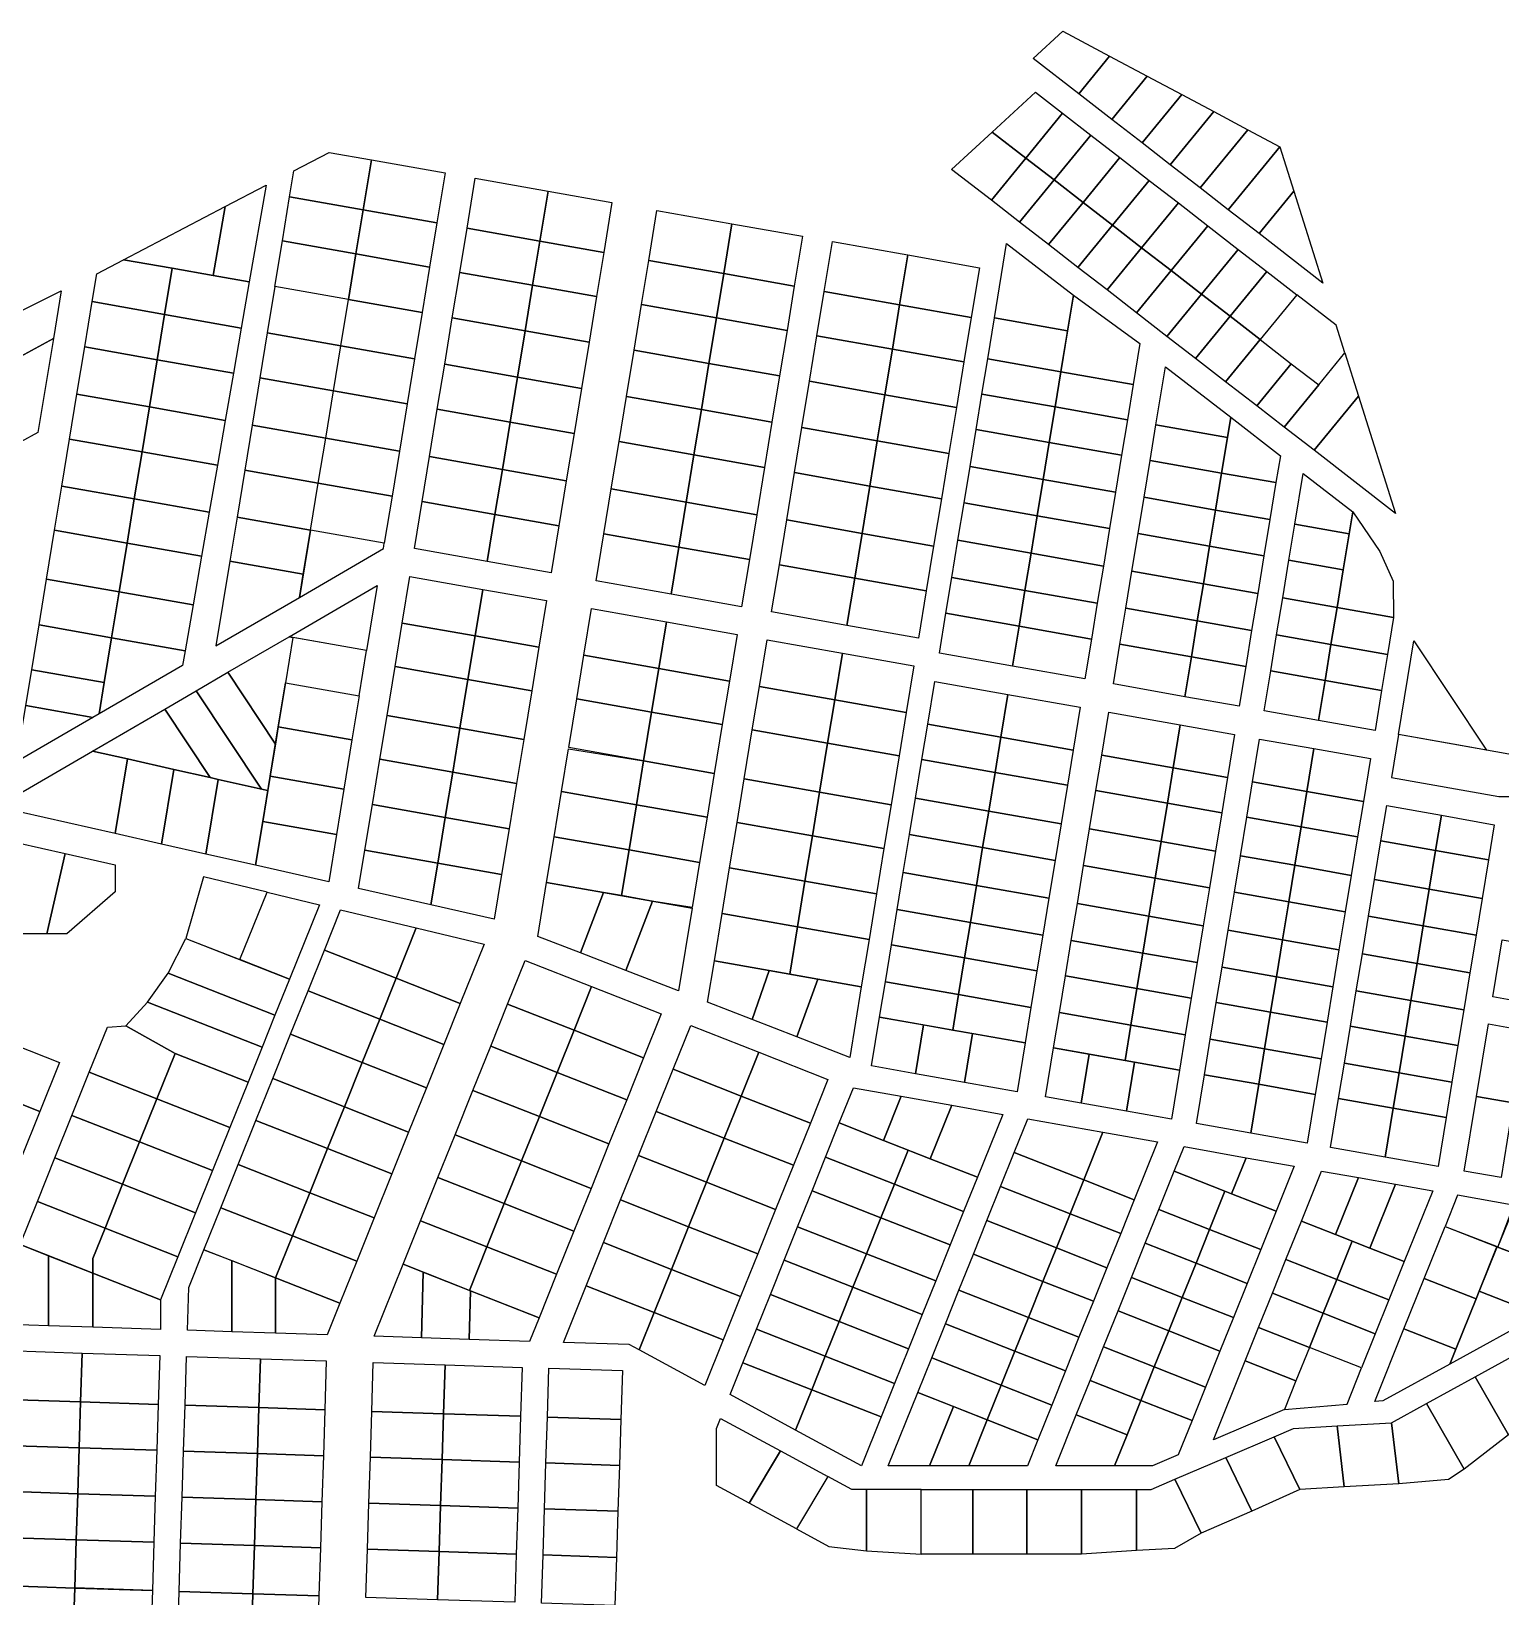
# Model space of a CAD drawing. Header units: millimetres. Extents: x 2242557 to 2246756, y 376935 to 382613.
# Drawn here: x 2245253 to 2246045, y 377776 to 378619 of the extents above; entities that cross this region are included whole.
import ezdxf

# ---------------------------------------------------------------- set-up
doc = ezdxf.new("R2010")
doc.units = ezdxf.units.MM
doc.layers.add('СНТ Красная поляна', color=6, linetype='Continuous')

msp = doc.modelspace()

# ---------------------------------------------------------------- linework, layer by layer
at = {"layer": 'СНТ Красная поляна'}
for points in [[(2245792.65, 378604.85), (2245808.56, 378619.5), (2245833.74, 378606.12), (2245817.15, 378585.86)], [(2245817.15, 378585.86), (2245833.74, 378606.12), (2245854.05, 378595.33), (2245834.98, 378572.05)], [(2245854.05, 378595.33), (2245872.75, 378585.39), (2245851.39, 378559.33), (2245834.98, 378572.05)], [(2245770.6, 378565.23), (2245793.9, 378586.67), (2245808.52, 378575.34), (2245788.73, 378551.19)], [(2245872.75, 378585.39), (2245889.99, 378576.23), (2245866.53, 378547.59), (2245851.39, 378559.33)], [(2245788.73, 378551.19), (2245808.52, 378575.34), (2245823.7, 378563.58), (2245803.91, 378539.42)], [(2245889.99, 378576.23), (2245908.37, 378566.46), (2245882.67, 378535.09), (2245866.53, 378547.59)], [(2245748.69, 378545.07), (2245770.6, 378565.23), (2245788.73, 378551.19), (2245770.12, 378528.47)], [(2245803.91, 378539.42), (2245823.7, 378563.58), (2245839.28, 378551.5), (2245819.5, 378527.35)], [(2245908.37, 378566.46), (2245925.58, 378557.32), (2245897.77, 378523.38), (2245882.67, 378535.09)], [(2245413.2, 378554.26), (2245436.02, 378550.21), (2245431.61, 378523.36), (2245391.98, 378530.38), (2245394.28, 378544.38)], [(2245819.5, 378527.35), (2245839.28, 378551.5), (2245855.18, 378539.18), (2245835.39, 378515.03)], [(2245925.58, 378557.32), (2245933.12, 378533.41), (2245914.37, 378510.52), (2245897.77, 378523.38)], [(2245436.02, 378550.21), (2245475.74, 378543.17), (2245471.32, 378516.32), (2245431.61, 378523.36)], [(2245770.12, 378528.47), (2245788.73, 378551.19), (2245803.91, 378539.42), (2245785.3, 378516.7)], [(2245357.21, 378525.02), (2245379.3, 378536.56), (2245370.22, 378484.44), (2245350.74, 378487.9)], [(2245491.99, 378540.29), (2245531.24, 378533.34), (2245526.83, 378506.48), (2245487.58, 378513.44)], [(2245803.91, 378539.42), (2245819.5, 378527.35), (2245800.88, 378504.63), (2245785.3, 378516.7)], [(2245835.39, 378515.03), (2245855.18, 378539.18), (2245870.86, 378527.03), (2245851.07, 378502.88)], [(2245391.98, 378530.38), (2245431.61, 378523.36), (2245427.7, 378499.54), (2245388.07, 378506.56)], [(2245531.24, 378533.34), (2245565.65, 378527.23), (2245561.24, 378500.38), (2245526.83, 378506.48)], [(2245819.5, 378527.35), (2245835.39, 378515.03), (2245816.78, 378492.31), (2245800.88, 378504.63)], [(2245851.07, 378502.88), (2245870.86, 378527.03), (2245886.75, 378514.71), (2245866.97, 378490.56)], [(2245933.12, 378533.41), (2245948.74, 378483.89), (2245914.37, 378510.52)], [(2245302.5, 378496.45), (2245357.21, 378525.02), (2245350.74, 378487.9), (2245328.7, 378491.81)], [(2245431.61, 378523.36), (2245471.32, 378516.32), (2245467.41, 378492.5), (2245427.7, 378499.54)], [(2245589.9, 378522.94), (2245630.26, 378515.78), (2245625.85, 378488.93), (2245585.49, 378496.08)], [(2245487.58, 378513.44), (2245526.83, 378506.48), (2245522.91, 378482.66), (2245483.67, 378489.62)], [(2245630.26, 378515.78), (2245668.31, 378509.04), (2245663.9, 378482.18), (2245625.85, 378488.93)], [(2245835.39, 378515.03), (2245851.07, 378502.88), (2245832.45, 378480.16), (2245816.78, 378492.31)], [(2245866.97, 378490.56), (2245886.75, 378514.71), (2245903.13, 378502.02), (2245883.34, 378477.87)], [(2245388.07, 378506.56), (2245427.7, 378499.54), (2245423.66, 378474.97), (2245384.03, 378482)], [(2245526.83, 378506.48), (2245561.24, 378500.38), (2245557.33, 378476.56), (2245522.91, 378482.66)], [(2245684.47, 378506.17), (2245725.07, 378498.98), (2245720.66, 378472.12), (2245680.05, 378479.32)], [(2245778.33, 378505.17), (2245814.3, 378477.3), (2245811.15, 378458.16), (2245771.75, 378465.14)], [(2245851.07, 378502.88), (2245866.97, 378490.56), (2245848.35, 378467.84), (2245832.45, 378480.16)], [(2245883.34, 378477.87), (2245903.13, 378502.02), (2245918.49, 378490.12), (2245898.7, 378465.97)], [(2245285.54, 378473.87), (2245288.01, 378488.88), (2245302.5, 378496.45), (2245328.7, 378491.81), (2245324.61, 378466.94)], [(2245427.7, 378499.54), (2245467.41, 378492.5), (2245463.38, 378467.93), (2245423.66, 378474.97)], [(2245585.49, 378496.08), (2245625.85, 378488.93), (2245621.94, 378465.1), (2245581.57, 378472.26)], [(2245725.07, 378498.98), (2245763.63, 378492.14), (2245759.22, 378465.28), (2245720.66, 378472.12)], [(2245324.61, 378466.94), (2245328.7, 378491.81), (2245350.74, 378487.9), (2245370.22, 378484.44), (2245365.9, 378459.62)], [(2245483.67, 378489.62), (2245522.91, 378482.66), (2245518.88, 378458.09), (2245479.63, 378465.05)], [(2245625.85, 378488.93), (2245663.9, 378482.18), (2245659.98, 378458.36), (2245621.94, 378465.1)], [(2245866.97, 378490.56), (2245883.34, 378477.87), (2245864.73, 378455.15), (2245848.35, 378467.84)], [(2245898.7, 378465.97), (2245918.49, 378490.12), (2245934.69, 378477.57), (2245914.9, 378453.42)], [(2245226.08, 378458.55), (2245268.89, 378479.65), (2245264.68, 378454.04), (2245237.08, 378438.95)], [(2245384.03, 378482), (2245379.95, 378457.13), (2245419.58, 378450.11), (2245423.66, 378474.97)], [(2245522.91, 378482.66), (2245557.33, 378476.56), (2245553.29, 378451.99), (2245518.88, 378458.09)], [(2245680.05, 378479.32), (2245720.66, 378472.12), (2245716.75, 378448.3), (2245676.14, 378455.5)], [(2245807.52, 378436.05), (2245814.3, 378477.3), (2245850.16, 378451.24), (2245846.53, 378429.13)], [(2245883.34, 378477.87), (2245898.7, 378465.97), (2245880.09, 378443.25), (2245864.73, 378455.15)], [(2245914.9, 378453.42), (2245931.72, 378440.39), (2245946.47, 378428.95), (2245960.62, 378446.22), (2245955.92, 378461.11), (2245934.69, 378477.57)], [(2245285.54, 378473.87), (2245324.61, 378466.94), (2245320.61, 378442.58), (2245281.54, 378449.51)], [(2245423.66, 378474.97), (2245463.38, 378467.93), (2245459.29, 378443.07), (2245419.58, 378450.11)], [(2245581.57, 378472.26), (2245621.94, 378465.1), (2245617.9, 378440.54), (2245577.54, 378447.7)], [(2245720.66, 378472.12), (2245759.22, 378465.28), (2245755.31, 378441.46), (2245716.75, 378448.3)], [(2245324.61, 378466.94), (2245365.9, 378459.62), (2245361.66, 378435.3), (2245320.61, 378442.58)], [(2245479.63, 378465.05), (2245518.88, 378458.09), (2245514.79, 378433.23), (2245475.55, 378440.18)], [(2245621.94, 378465.1), (2245659.98, 378458.36), (2245655.95, 378433.8), (2245617.9, 378440.54)], [(2245771.75, 378465.14), (2245811.15, 378458.16), (2245807.52, 378436.05), (2245768.12, 378443.03)], [(2245898.7, 378465.97), (2245914.9, 378453.42), (2245896.28, 378430.7), (2245880.09, 378443.25)], [(2245227.35, 378433.63), (2245237.08, 378438.95), (2245264.68, 378454.04), (2245256.36, 378403.37), (2245247.14, 378398.33)], [(2245379.95, 378457.13), (2245375.95, 378432.77), (2245415.58, 378425.75), (2245419.58, 378450.11)], [(2245419.58, 378450.11), (2245459.29, 378443.07), (2245455.29, 378418.71), (2245415.58, 378425.75)], [(2245518.88, 378458.09), (2245553.29, 378451.99), (2245549.21, 378427.13), (2245514.79, 378433.23)], [(2245676.14, 378455.5), (2245716.75, 378448.3), (2245712.71, 378423.73), (2245672.11, 378430.93)], [(2245914.9, 378453.42), (2245931.72, 378440.39), (2245913.1, 378417.67), (2245896.28, 378430.7)], [(2245277.35, 378424.01), (2245281.54, 378449.51), (2245320.61, 378442.58), (2245316.43, 378417.09)], [(2245320.61, 378442.58), (2245361.66, 378435.3), (2245357.23, 378409.85), (2245316.43, 378417.09)], [(2245577.54, 378447.7), (2245617.9, 378440.54), (2245613.82, 378415.67), (2245573.45, 378422.83)], [(2245716.75, 378448.3), (2245755.31, 378441.46), (2245751.27, 378416.9), (2245712.71, 378423.73)], [(2245768.12, 378443.03), (2245807.52, 378436.05), (2245804.41, 378417.09), (2245765.01, 378424.08)], [(2245946.47, 378428.95), (2245960.62, 378446.22), (2245967.95, 378422.99), (2245943.98, 378393.74), (2245927.86, 378406.23)], [(2245475.55, 378440.18), (2245514.79, 378433.23), (2245510.79, 378408.87), (2245471.54, 378415.83)], [(2245514.79, 378433.23), (2245549.21, 378427.13), (2245545.21, 378402.77), (2245510.79, 378408.87)], [(2245617.9, 378440.54), (2245655.95, 378433.8), (2245651.86, 378408.93), (2245613.82, 378415.67)], [(2245804.41, 378417.09), (2245807.52, 378436.05), (2245846.53, 378429.13), (2245843.42, 378410.18)], [(2245858.81, 378407.45), (2245863.96, 378438.81), (2245899.08, 378411.59), (2245897.28, 378400.63)], [(2245931.72, 378440.39), (2245946.47, 378428.95), (2245927.86, 378406.23), (2245913.1, 378417.67)], [(2245375.95, 378432.77), (2245371.76, 378407.28), (2245411.39, 378400.25), (2245415.58, 378425.75)], [(2245415.58, 378425.75), (2245455.29, 378418.71), (2245451.1, 378393.21), (2245411.39, 378400.25)], [(2245672.11, 378430.93), (2245712.71, 378423.73), (2245708.63, 378398.87), (2245668.02, 378406.06)], [(2245273.38, 378399.81), (2245277.35, 378424.01), (2245316.43, 378417.09), (2245312.45, 378392.89)], [(2245316.43, 378417.09), (2245357.23, 378409.85), (2245353.02, 378385.69), (2245312.45, 378392.89)], [(2245573.45, 378422.83), (2245613.82, 378415.67), (2245609.82, 378391.32), (2245569.45, 378398.47)], [(2245712.71, 378423.73), (2245751.27, 378416.9), (2245747.19, 378392.03), (2245708.63, 378398.87)], [(2245765.01, 378424.08), (2245804.41, 378417.09), (2245801.27, 378397.99), (2245761.87, 378404.97)], [(2245801.27, 378397.99), (2245804.41, 378417.09), (2245843.42, 378410.18), (2245840.28, 378391.07)], [(2245967.95, 378422.99), (2245987.91, 378359.69), (2245943.98, 378393.74)], [(2245471.54, 378415.83), (2245510.79, 378408.87), (2245506.61, 378383.37), (2245467.36, 378390.33)], [(2245510.79, 378408.87), (2245545.21, 378402.77), (2245541.02, 378377.27), (2245506.61, 378383.37)], [(2245613.82, 378415.67), (2245651.86, 378408.93), (2245647.86, 378384.57), (2245609.82, 378391.32)], [(2245894.14, 378381.52), (2245897.28, 378400.63), (2245899.08, 378411.59), (2245925.84, 378390.86), (2245923.45, 378376.33)], [(2245269.21, 378374.45), (2245273.38, 378399.81), (2245312.45, 378392.89), (2245308.28, 378367.52)], [(2245371.76, 378407.28), (2245367.78, 378383.08), (2245407.41, 378376.05), (2245411.39, 378400.25)], [(2245411.39, 378400.25), (2245451.1, 378393.21), (2245447.13, 378369.01), (2245407.41, 378376.05)], [(2245668.02, 378406.06), (2245708.63, 378398.87), (2245704.62, 378374.51), (2245664.02, 378381.71)], [(2245761.87, 378404.97), (2245801.27, 378397.99), (2245798, 378378.06), (2245758.59, 378385.04)], [(2245858.81, 378407.45), (2245897.28, 378400.63), (2245894.14, 378381.52), (2245855.67, 378388.34)], [(2245312.45, 378392.89), (2245353.02, 378385.69), (2245348.61, 378360.38), (2245308.28, 378367.52)], [(2245569.45, 378398.47), (2245609.82, 378391.32), (2245605.63, 378365.82), (2245565.26, 378372.97)], [(2245609.82, 378391.32), (2245647.86, 378384.57), (2245643.67, 378359.07), (2245605.63, 378365.82)], [(2245708.63, 378398.87), (2245747.19, 378392.03), (2245743.19, 378367.67), (2245704.62, 378374.51)], [(2245798, 378378.06), (2245801.27, 378397.99), (2245840.28, 378391.07), (2245837.01, 378371.14)], [(2245367.78, 378383.08), (2245363.62, 378357.72), (2245403.25, 378350.69), (2245407.41, 378376.05)], [(2245467.36, 378390.33), (2245506.61, 378383.37), (2245502.63, 378359.17), (2245463.38, 378366.13)], [(2245506.61, 378383.37), (2245541.02, 378377.27), (2245537.05, 378353.07), (2245502.63, 378359.17)], [(2245758.59, 378385.04), (2245798, 378378.06), (2245794.79, 378358.53), (2245755.38, 378365.51)], [(2245852.39, 378368.42), (2245855.67, 378388.34), (2245894.14, 378381.52), (2245890.87, 378361.59)], [(2245265.31, 378350.72), (2245269.21, 378374.45), (2245308.28, 378367.52), (2245304.39, 378343.79)], [(2245403.25, 378350.69), (2245407.41, 378376.05), (2245447.13, 378369.01), (2245442.96, 378343.65)], [(2245664.02, 378381.71), (2245704.62, 378374.51), (2245700.44, 378349.01), (2245659.83, 378356.21)], [(2245704.62, 378374.51), (2245743.19, 378367.67), (2245739, 378342.18), (2245700.44, 378349.01)], [(2245794.79, 378358.53), (2245798, 378378.06), (2245837.01, 378371.14), (2245833.8, 378351.61)], [(2245890.87, 378361.59), (2245894.14, 378381.52), (2245923.45, 378376.33), (2245920.18, 378356.4)], [(2245933.64, 378354.01), (2245938.13, 378381.34), (2245964.83, 378360.64), (2245962.89, 378348.83)], [(2245308.28, 378367.52), (2245348.61, 378360.38), (2245344.48, 378336.68), (2245304.39, 378343.79)], [(2245463.38, 378366.13), (2245502.63, 378359.17), (2245498.46, 378333.81), (2245459.22, 378340.77)], [(2245565.26, 378372.97), (2245605.63, 378365.82), (2245601.65, 378341.62), (2245561.29, 378348.78)], [(2245605.63, 378365.82), (2245643.67, 378359.07), (2245639.7, 378334.88), (2245601.65, 378341.62)], [(2245849.19, 378348.88), (2245852.39, 378368.42), (2245890.87, 378361.59), (2245887.66, 378342.06)], [(2245363.62, 378357.72), (2245359.72, 378333.98), (2245399.35, 378326.96), (2245403.25, 378350.69)], [(2245502.63, 378359.17), (2245537.05, 378353.07), (2245532.88, 378327.71), (2245498.46, 378333.81)], [(2245755.38, 378365.51), (2245794.79, 378358.53), (2245791.47, 378338.31), (2245752.06, 378345.29)], [(2245791.47, 378338.31), (2245794.79, 378358.53), (2245833.8, 378351.61), (2245830.48, 378331.39)], [(2245887.66, 378342.06), (2245890.87, 378361.59), (2245920.18, 378356.4), (2245916.97, 378336.87)], [(2245964.83, 378360.64), (2245979.4, 378339.28), (2245986.62, 378323.34), (2245986.83, 378303.68), (2245956.36, 378309.08), (2245959.68, 378329.3), (2245962.89, 378348.83)], [(2245260.99, 378324.41), (2245265.31, 378350.72), (2245304.39, 378343.79), (2245300.06, 378317.49)], [(2245397.31, 378314.54), (2245442.49, 378340.8), (2245442.96, 378343.65), (2245403.25, 378350.69)], [(2245659.83, 378356.21), (2245700.44, 378349.01), (2245696.46, 378324.81), (2245655.86, 378332.01)], [(2245700.44, 378349.01), (2245739, 378342.18), (2245735.02, 378317.98), (2245696.46, 378324.81)], [(2245845.86, 378328.67), (2245849.19, 378348.88), (2245887.66, 378342.06), (2245884.34, 378321.85)], [(2245930.43, 378334.48), (2245933.64, 378354.01), (2245962.89, 378348.83), (2245959.68, 378329.3)], [(2245304.39, 378343.79), (2245344.48, 378336.68), (2245339.91, 378310.42), (2245300.06, 378317.49)], [(2245561.29, 378348.78), (2245601.65, 378341.62), (2245597.49, 378316.26), (2245557.12, 378323.41)], [(2245601.65, 378341.62), (2245639.7, 378334.88), (2245635.53, 378309.51), (2245597.49, 378316.26)], [(2245752.06, 378345.29), (2245791.47, 378338.31), (2245788.18, 378318.3), (2245748.78, 378325.29)], [(2245884.34, 378321.85), (2245887.66, 378342.06), (2245916.97, 378336.87), (2245913.65, 378316.65)], [(2245359.72, 378333.98), (2245352.22, 378288.34), (2245397.31, 378314.54), (2245399.35, 378326.96)], [(2245788.18, 378318.3), (2245791.47, 378338.31), (2245830.48, 378331.39), (2245827.19, 378311.39)], [(2245927.11, 378314.26), (2245930.43, 378334.48), (2245959.68, 378329.3), (2245956.36, 378309.08)], [(2245256.94, 378299.74), (2245260.99, 378324.41), (2245300.06, 378317.49), (2245296.01, 378292.81)], [(2245452.63, 378300.69), (2245456.76, 378325.81), (2245496.01, 378318.85), (2245491.88, 378293.73)], [(2245655.86, 378332.01), (2245696.46, 378324.81), (2245692.29, 378299.45), (2245651.69, 378306.65)], [(2245696.46, 378324.81), (2245735.02, 378317.98), (2245730.86, 378292.62), (2245692.29, 378299.45)], [(2245748.78, 378325.29), (2245788.18, 378318.3), (2245785.01, 378299), (2245745.61, 378305.98)], [(2245842.58, 378308.66), (2245845.86, 378328.67), (2245884.34, 378321.85), (2245881.06, 378301.84)], [(2245300.06, 378317.49), (2245339.91, 378310.42), (2245335.62, 378285.79), (2245296.01, 378292.81)], [(2245391.69, 378293.28), (2245439.22, 378320.9), (2245433.47, 378285.87)], [(2245496.01, 378318.85), (2245530.42, 378312.75), (2245526.3, 378287.63), (2245491.88, 378293.73)], [(2245785.01, 378299), (2245788.18, 378318.3), (2245827.19, 378311.39), (2245824.02, 378292.08)], [(2245881.06, 378301.84), (2245884.34, 378321.85), (2245913.65, 378316.65), (2245910.36, 378296.65)], [(2245550.54, 378283.33), (2245554.66, 378308.45), (2245595.03, 378301.29), (2245590.9, 378276.18)], [(2245839.41, 378289.36), (2245842.58, 378308.66), (2245881.06, 378301.84), (2245877.88, 378282.54)], [(2245923.82, 378294.26), (2245927.11, 378314.26), (2245956.36, 378309.08), (2245953.07, 378289.07)], [(2245956.36, 378309.08), (2245986.83, 378303.68), (2245983.55, 378283.67), (2245953.07, 378289.07)], [(2245252.97, 378275.55), (2245256.94, 378299.74), (2245296.01, 378292.81), (2245292.04, 378268.63)], [(2245448.78, 378277.23), (2245452.63, 378300.69), (2245491.88, 378293.73), (2245488.03, 378270.27)], [(2245595.03, 378301.29), (2245633.08, 378294.55), (2245628.95, 378269.43), (2245590.9, 378276.18)], [(2245745.61, 378305.98), (2245785.01, 378299), (2245781.47, 378277.49), (2245742.07, 378284.47)], [(2245781.47, 378277.49), (2245785.01, 378299), (2245824.02, 378292.08), (2245820.49, 378270.57)], [(2245877.88, 378282.54), (2245881.06, 378301.84), (2245910.36, 378296.65), (2245907.19, 378277.34)], [(2245289.27, 378251.76), (2245292.04, 378268.63), (2245296.01, 378292.81), (2245335.62, 378285.79), (2245334.24, 378277.89)], [(2245358.75, 378274.14), (2245391.69, 378293.28), (2245393.76, 378292.91), (2245389.74, 378268.45), (2245385.86, 378244.83), (2245384.33, 378235.51)], [(2245393.76, 378292.91), (2245389.74, 378268.45), (2245429.45, 378261.41), (2245433.47, 378285.87)], [(2245488.03, 378270.27), (2245491.88, 378293.73), (2245526.3, 378287.63), (2245522.44, 378264.17)], [(2245649.23, 378291.69), (2245689.84, 378284.49), (2245685.71, 378259.37), (2245645.11, 378266.57)], [(2245920.65, 378274.95), (2245923.82, 378294.26), (2245953.07, 378289.07), (2245949.9, 378269.77)], [(2245989.45, 378240.62), (2245997.74, 378291.05), (2246036.83, 378232.22)], [(2245546.68, 378259.87), (2245550.54, 378283.33), (2245590.9, 378276.18), (2245587.05, 378252.71)], [(2245689.84, 378284.49), (2245728.4, 378277.65), (2245724.27, 378252.54), (2245685.71, 378259.37)], [(2245835.87, 378267.85), (2245839.41, 378289.36), (2245877.88, 378282.54), (2245874.35, 378261.02)], [(2245874.35, 378261.02), (2245877.88, 378282.54), (2245907.19, 378277.34), (2245903.65, 378255.83)], [(2245949.9, 378269.77), (2245953.07, 378289.07), (2245983.55, 378283.67), (2245980.37, 378264.37)], [(2245252.97, 378275.55), (2245292.04, 378268.63), (2245289.27, 378251.76), (2245285.96, 378249.84), (2245249.8, 378256.25)], [(2245358.75, 378274.14), (2245384.33, 378235.51), (2245381.5, 378218.28), (2245380.21, 378210.42), (2245376.79, 378211.19), (2245341.68, 378264.21)], [(2245444.46, 378250.95), (2245448.78, 378277.23), (2245488.03, 378270.27), (2245483.71, 378244)], [(2245590.9, 378276.18), (2245628.95, 378269.43), (2245625.1, 378245.97), (2245587.05, 378252.71)], [(2245917.12, 378253.44), (2245920.65, 378274.95), (2245949.9, 378269.77), (2245946.37, 378248.26)], [(2245385.86, 378244.83), (2245389.74, 378268.45), (2245429.45, 378261.41), (2245425.57, 378237.8)], [(2245488.03, 378270.27), (2245522.44, 378264.17), (2245518.13, 378237.89), (2245483.71, 378244)], [(2245641.25, 378243.11), (2245645.11, 378266.57), (2245685.71, 378259.37), (2245681.86, 378235.91)], [(2245739.57, 378269.24), (2245778.97, 378262.26), (2245775.18, 378239.19), (2245735.78, 378246.17)], [(2245946.37, 378248.26), (2245949.9, 378269.77), (2245980.37, 378264.37), (2245976.84, 378242.86)], [(2245249.8, 378256.25), (2245285.96, 378249.84), (2245244.82, 378225.93)], [(2245324.73, 378254.37), (2245341.68, 378264.21), (2245376.79, 378211.19), (2245353.43, 378216.45), (2245349.21, 378217.41)], [(2245542.37, 378233.6), (2245546.68, 378259.87), (2245587.05, 378252.71), (2245582.73, 378226.44)], [(2245685.71, 378259.37), (2245724.27, 378252.54), (2245720.42, 378229.07), (2245681.86, 378235.91)], [(2245778.97, 378262.26), (2245817.98, 378255.34), (2245814.19, 378232.27), (2245775.18, 378239.19)], [(2245285.73, 378231.71), (2245324.73, 378254.37), (2245349.21, 378217.41), (2245329.5, 378221.85), (2245304.55, 378227.47)], [(2245440.57, 378227.3), (2245444.46, 378250.95), (2245483.71, 378244), (2245479.82, 378220.34)], [(2245587.05, 378252.71), (2245625.1, 378245.97), (2245620.78, 378219.7), (2245582.73, 378226.44)], [(2245833.37, 378252.62), (2245871.85, 378245.8), (2245868.06, 378222.73), (2245829.58, 378229.55)], [(2245381.5, 378218.28), (2245385.86, 378244.83), (2245425.57, 378237.8), (2245421.21, 378211.24)], [(2245479.82, 378220.34), (2245483.71, 378244), (2245518.13, 378237.89), (2245514.24, 378214.24)], [(2245641.25, 378243.11), (2245681.86, 378235.91), (2245677.54, 378209.64), (2245636.94, 378216.83)], [(2245732.66, 378227.17), (2245735.78, 378246.17), (2245775.18, 378239.19), (2245772.06, 378220.18)], [(2245871.85, 378245.8), (2245901.15, 378240.6), (2245897.36, 378217.53), (2245868.06, 378222.73)], [(2245989.45, 378240.62), (2245985.65, 378217.5), (2246043.55, 378207.24), (2246061.48, 378207.24), (2246072.57, 378212.24), (2246072.57, 378215.91), (2246058, 378228.47), (2246018.88, 378235.4)], [(2245233.98, 378201.63), (2245285.73, 378231.71), (2245304.55, 378227.47), (2245297.94, 378187.22)], [(2245538.48, 378209.94), (2245542.26, 378232.93), (2245582.73, 378226.44), (2245578.85, 378202.78)], [(2245681.86, 378235.91), (2245720.42, 378229.07), (2245716.1, 378202.8), (2245677.54, 378209.64)], [(2245775.18, 378239.19), (2245814.19, 378232.27), (2245811.07, 378213.27), (2245772.06, 378220.18)], [(2245910.83, 378215.15), (2245914.61, 378238.21), (2245943.87, 378233.03), (2245940.08, 378209.96)], [(2245943.87, 378233.03), (2245974.34, 378227.63), (2245970.55, 378204.56), (2245940.08, 378209.96)], [(2245297.94, 378187.22), (2245304.55, 378227.47), (2245329.5, 378221.85), (2245322.89, 378181.6)], [(2245440.57, 378227.3), (2245479.82, 378220.34), (2245475.82, 378195.99), (2245436.57, 378202.94)], [(2245582.73, 378226.44), (2245620.78, 378219.7), (2245616.89, 378196.04), (2245578.85, 378202.78)], [(2245729.24, 378206.38), (2245732.66, 378227.17), (2245772.06, 378220.18), (2245768.65, 378199.4)], [(2245829.58, 378229.55), (2245868.06, 378222.73), (2245864.94, 378203.72), (2245826.46, 378210.54)], [(2245868.06, 378222.73), (2245897.36, 378217.53), (2245894.24, 378198.52), (2245864.94, 378203.72)], [(2245329.5, 378221.85), (2245349.21, 378217.41), (2245353.43, 378216.45), (2245346.82, 378176.21), (2245322.89, 378181.6)], [(2245353.43, 378216.45), (2245380.21, 378210.42), (2245377.48, 378193.85), (2245373.6, 378170.18), (2245346.82, 378176.21)], [(2245377.48, 378193.85), (2245381.5, 378218.28), (2245421.21, 378211.24), (2245417.2, 378186.81)], [(2245479.82, 378220.34), (2245514.24, 378214.24), (2245510.24, 378189.89), (2245475.82, 378195.99)], [(2245636.94, 378216.83), (2245677.54, 378209.64), (2245673.65, 378185.98), (2245633.05, 378193.18)], [(2245811.07, 378213.27), (2245807.66, 378192.48), (2245768.65, 378199.4), (2245772.06, 378220.18)], [(2245910.83, 378215.15), (2245940.08, 378209.96), (2245936.96, 378190.95), (2245907.7, 378196.14)], [(2245538.48, 378209.94), (2245578.85, 378202.78), (2245574.85, 378178.43), (2245534.48, 378185.59)], [(2245677.54, 378209.64), (2245716.1, 378202.8), (2245712.22, 378179.14), (2245673.65, 378185.98)], [(2245726.01, 378186.69), (2245729.24, 378206.38), (2245768.65, 378199.4), (2245765.41, 378179.7)], [(2245826.46, 378210.54), (2245864.94, 378203.72), (2245861.52, 378182.93), (2245823.05, 378189.75)], [(2245940.08, 378209.96), (2245970.55, 378204.56), (2245967.43, 378185.55), (2245936.96, 378190.95)], [(2245432.53, 378178.32), (2245436.57, 378202.94), (2245475.82, 378195.99), (2245471.78, 378171.36)], [(2245578.85, 378202.78), (2245616.89, 378196.04), (2245612.89, 378171.69), (2245574.85, 378178.43)], [(2245768.65, 378199.4), (2245807.66, 378192.48), (2245804.42, 378172.79), (2245765.41, 378179.7)], [(2245864.94, 378203.72), (2245894.24, 378198.52), (2245890.83, 378177.74), (2245861.52, 378182.93)], [(2245983.16, 378202.32), (2246012.59, 378197.11), (2246009.47, 378178.1), (2245980.04, 378183.31)], [(2246012.59, 378197.11), (2246041.06, 378192.06), (2246037.94, 378173.05), (2246009.47, 378178.1)], [(2245373.6, 378170.18), (2245377.48, 378193.85), (2245417.2, 378186.81), (2245413.01, 378161.3)], [(2245475.82, 378195.99), (2245510.24, 378189.89), (2245506.19, 378165.26), (2245471.78, 378171.36)], [(2245629.05, 378168.82), (2245633.05, 378193.18), (2245673.65, 378185.98), (2245669.65, 378161.63)], [(2245823.05, 378189.75), (2245861.52, 378182.93), (2245858.29, 378163.24), (2245819.81, 378170.06)], [(2245907.7, 378196.14), (2245936.96, 378190.95), (2245933.54, 378170.17), (2245904.29, 378175.35)], [(2245936.96, 378190.95), (2245967.43, 378185.55), (2245964.01, 378164.76), (2245933.54, 378170.17)], [(2245245.5, 378182.33), (2245271.1, 378176.56), (2245261.15, 378133.32), (2245242.75, 378133.32)], [(2245530.44, 378160.97), (2245534.48, 378185.59), (2245574.85, 378178.43), (2245570.8, 378153.81), (2245561.09, 378155.53)], [(2245673.65, 378185.98), (2245712.22, 378179.14), (2245708.22, 378154.79), (2245669.65, 378161.63)], [(2245726.01, 378186.69), (2245765.41, 378179.7), (2245762.06, 378159.29), (2245722.66, 378166.28)], [(2245861.52, 378182.93), (2245890.83, 378177.74), (2245887.59, 378158.04), (2245858.29, 378163.24)], [(2245980.04, 378183.31), (2246009.47, 378178.1), (2246006.05, 378157.31), (2245976.62, 378162.53)], [(2245271.1, 378176.56), (2245298, 378170.5), (2245298, 378155.93), (2245271.99, 378133.32), (2245261.15, 378133.32)], [(2245432.53, 378178.32), (2245471.78, 378171.36), (2245468.09, 378148.89), (2245429.14, 378157.67)], [(2245574.85, 378178.43), (2245612.89, 378171.69), (2245608.91, 378147.46), (2245588.21, 378150.73), (2245570.8, 378153.81)], [(2245762.06, 378159.29), (2245765.41, 378179.7), (2245804.42, 378172.79), (2245801.07, 378152.38)], [(2245904.29, 378175.35), (2245933.54, 378170.17), (2245930.31, 378150.47), (2245901.05, 378155.66)], [(2246009.47, 378178.1), (2246037.94, 378173.05), (2246034.52, 378152.26), (2246006.05, 378157.31)], [(2245379.78, 378155.72), (2245345.54, 378163.93), (2245339.8, 378143.83), (2245336.08, 378130.82), (2245365.17, 378119.38)], [(2245468.09, 378148.89), (2245471.78, 378171.36), (2245506.19, 378165.26), (2245502.24, 378141.2)], [(2245625.01, 378144.2), (2245629.05, 378168.82), (2245669.65, 378161.63), (2245665.61, 378137)], [(2245722.66, 378166.28), (2245762.06, 378159.29), (2245758.79, 378139.38), (2245719.39, 378146.36)], [(2245819.81, 378170.06), (2245858.29, 378163.24), (2245854.93, 378142.83), (2245816.46, 378149.65)], [(2245933.54, 378170.17), (2245964.01, 378164.76), (2245960.78, 378145.07), (2245930.31, 378150.47)], [(2245379.78, 378155.72), (2245408.04, 378148.94), (2245391.92, 378108.86), (2245365.17, 378119.38)], [(2245530.44, 378160.97), (2245561.09, 378155.53), (2245548.65, 378122.97), (2245525.66, 378131.89)], [(2245561.09, 378155.53), (2245587.51, 378150.85), (2245573.22, 378113.45), (2245548.65, 378122.97)], [(2245669.65, 378161.63), (2245708.22, 378154.79), (2245704.17, 378130.17), (2245665.61, 378137)], [(2245762.06, 378159.29), (2245801.07, 378152.38), (2245797.8, 378132.46), (2245758.79, 378139.38)], [(2245858.29, 378163.24), (2245887.59, 378158.04), (2245884.24, 378137.63), (2245854.93, 378142.83)], [(2245901.05, 378155.66), (2245930.31, 378150.47), (2245926.95, 378130.06), (2245897.7, 378135.25)], [(2245976.62, 378162.53), (2246006.05, 378157.31), (2246002.82, 378137.62), (2245973.39, 378142.84)], [(2246006.05, 378157.31), (2246034.52, 378152.26), (2246031.29, 378132.57), (2246002.82, 378137.62)], [(2245587.51, 378150.85), (2245608.85, 378147.07), (2245601.52, 378102.47), (2245573.22, 378113.45)], [(2245816.46, 378149.65), (2245854.93, 378142.83), (2245851.66, 378122.91), (2245813.19, 378129.74)], [(2245930.31, 378150.47), (2245960.78, 378145.07), (2245957.42, 378124.66), (2245926.95, 378130.06)], [(2245410.71, 378124.49), (2245419.44, 378146.21), (2245460.23, 378136.43), (2245449.33, 378109.31)], [(2245620.82, 378118.71), (2245625.01, 378144.2), (2245665.61, 378137), (2245661.42, 378111.51), (2245650.44, 378113.46)], [(2245716.25, 378127.26), (2245719.39, 378146.36), (2245758.79, 378139.38), (2245755.65, 378120.28)], [(2245758.79, 378139.38), (2245797.8, 378132.46), (2245794.66, 378113.36), (2245755.65, 378120.28)], [(2245854.93, 378142.83), (2245884.24, 378137.63), (2245880.97, 378117.72), (2245851.66, 378122.91)], [(2245973.39, 378142.84), (2246002.82, 378137.62), (2245999.47, 378117.21), (2245970.04, 378122.43), (2245973.39, 378142.84)], [(2245336.08, 378130.82), (2245391.92, 378108.86), (2245384.08, 378089.36), (2245326.48, 378112.01)], [(2245460.23, 378136.43), (2245496.8, 378127.66), (2245483.95, 378095.7), (2245449.33, 378109.31)], [(2245665.61, 378137), (2245704.17, 378130.17), (2245699.99, 378104.67), (2245676.51, 378108.84), (2245661.42, 378111.51)], [(2245810.05, 378110.63), (2245813.19, 378129.74), (2245851.66, 378122.91), (2245848.53, 378103.81)], [(2245897.7, 378135.25), (2245926.95, 378130.06), (2245923.68, 378110.15), (2245894.43, 378115.33)], [(2246002.82, 378137.62), (2246031.29, 378132.57), (2246027.93, 378112.16), (2245999.47, 378117.21)], [(2246045.4, 378130.07), (2246065.21, 378126.56), (2246060.15, 378095.77), (2246040.34, 378099.28)], [(2245401.87, 378102.5), (2245410.71, 378124.49), (2245449.33, 378109.31), (2245440.49, 378087.32)], [(2245712.99, 378107.45), (2245716.25, 378127.26), (2245755.65, 378120.28), (2245752.4, 378100.47)], [(2245851.66, 378122.91), (2245880.97, 378117.72), (2245877.83, 378098.62), (2245848.53, 378103.81)], [(2245970.04, 378122.43), (2245999.47, 378117.21), (2245996.19, 378097.29), (2245966.76, 378102.51)], [(2245518.96, 378118.95), (2245554.71, 378104.9), (2245545.21, 378081.26), (2245509.45, 378095.31)], [(2245617.15, 378096.4), (2245620.82, 378118.71), (2245650.44, 378113.46), (2245641.2, 378087.07)], [(2245650.44, 378113.46), (2245676.51, 378108.84), (2245665.35, 378077.71), (2245641.2, 378087.07)], [(2245755.65, 378120.28), (2245794.66, 378113.36), (2245791.41, 378093.55), (2245752.4, 378100.47)], [(2245894.43, 378115.33), (2245923.68, 378110.15), (2245920.54, 378091.05), (2245891.29, 378096.23)], [(2245999.47, 378117.21), (2246027.93, 378112.16), (2246024.66, 378092.25), (2245996.19, 378097.29)], [(2245326.48, 378112.01), (2245384.08, 378089.36), (2245377.15, 378072.12), (2245315.32, 378096.43)], [(2245440.49, 378087.32), (2245449.33, 378109.31), (2245483.95, 378095.7), (2245475.11, 378073.71)], [(2245554.71, 378104.9), (2245592.24, 378090.14), (2245582.74, 378066.5), (2245545.21, 378081.26)], [(2245676.51, 378108.84), (2245699.99, 378104.67), (2245693.75, 378066.69), (2245665.35, 378077.71)], [(2245709.86, 378088.39), (2245712.99, 378107.45), (2245752.4, 378100.47), (2245749.26, 378081.4)], [(2245810.05, 378110.63), (2245848.53, 378103.81), (2245845.27, 378084.01), (2245806.8, 378090.83)], [(2245923.68, 378110.15), (2245954.15, 378104.75), (2245951.02, 378085.64), (2245920.54, 378091.05)], [(2245315.32, 378096.43), (2245377.15, 378072.12), (2245369.57, 378053.26), (2245330.28, 378068.71), (2245303.79, 378083.63)], [(2245392.48, 378079.15), (2245401.87, 378102.5), (2245440.49, 378087.32), (2245431.1, 378063.97)], [(2245752.4, 378100.47), (2245791.41, 378093.55), (2245788.27, 378074.48), (2245749.26, 378081.4)], [(2245848.53, 378103.81), (2245877.83, 378098.62), (2245874.58, 378078.81), (2245845.27, 378084.01)], [(2245891.29, 378096.23), (2245920.54, 378091.05), (2245917.29, 378071.24), (2245888.04, 378076.42)], [(2245966.76, 378102.51), (2245996.19, 378097.29), (2245993.06, 378078.19), (2245963.63, 378083.41)], [(2245996.19, 378097.29), (2246024.66, 378092.25), (2246021.52, 378073.14), (2245993.06, 378078.19)], [(2245509.45, 378095.31), (2245545.21, 378081.26), (2245536.1, 378058.59), (2245500.34, 378072.65)], [(2245705.53, 378062.04), (2245709.86, 378088.39), (2245733.52, 378084.19), (2245729.19, 378057.85)], [(2245806.8, 378090.83), (2245845.27, 378084.01), (2245842.14, 378064.94), (2245803.66, 378071.76)], [(2245920.54, 378091.05), (2245951.02, 378085.64), (2245947.76, 378065.84), (2245917.29, 378071.24)], [(2245293.81, 378083.04), (2245303.79, 378083.63), (2245330.28, 378068.71), (2245320.48, 378044.34), (2245284.01, 378058.67)], [(2245382.86, 378055.23), (2245392.48, 378079.15), (2245431.1, 378063.97), (2245421.48, 378040.05)], [(2245431.1, 378063.97), (2245440.49, 378087.32), (2245475.11, 378073.71), (2245465.72, 378050.36)], [(2245545.21, 378081.26), (2245582.74, 378066.5), (2245573.63, 378043.84), (2245536.1, 378058.59)], [(2245608.15, 378083.89), (2245644.79, 378069.48), (2245635.28, 378045.85), (2245598.64, 378060.25)], [(2245733.52, 378084.19), (2245749.26, 378081.4), (2245760.02, 378079.49), (2245755.69, 378053.15), (2245729.19, 378057.85)], [(2245760.02, 378079.49), (2245788.27, 378074.48), (2245783.95, 378048.14), (2245755.69, 378053.15)], [(2245845.27, 378084.01), (2245874.58, 378078.81), (2245871.44, 378059.74), (2245842.14, 378064.94)], [(2245963.63, 378083.41), (2245993.06, 378078.19), (2245989.8, 378058.38), (2245960.37, 378063.6)], [(2246037.96, 378084.74), (2246057.76, 378081.23), (2246051.34, 378042.14), (2246031.53, 378045.65)], [(2245243.88, 378073.37), (2245268.02, 378063.88), (2245257.45, 378037.58), (2245233.31, 378047.07)], [(2245500.34, 378072.65), (2245536.1, 378058.59), (2245526.53, 378034.79), (2245490.77, 378048.85)], [(2245803.66, 378071.76), (2245822.8, 378068.37), (2245818.47, 378042.02), (2245799.33, 378045.41)], [(2245888.04, 378076.42), (2245917.29, 378071.24), (2245914.16, 378052.17), (2245884.91, 378057.36)], [(2245917.29, 378071.24), (2245947.76, 378065.84), (2245944.63, 378046.77), (2245914.16, 378052.17)], [(2245993.06, 378078.19), (2246021.52, 378073.14), (2246018.27, 378053.34), (2245989.8, 378058.38)], [(2245330.28, 378068.71), (2245369.57, 378053.26), (2245359.77, 378028.89), (2245320.48, 378044.34)], [(2245421.48, 378040.05), (2245431.1, 378063.97), (2245465.72, 378050.36), (2245456.1, 378026.44)], [(2245644.79, 378069.48), (2245682.05, 378054.83), (2245672.55, 378031.2), (2245635.28, 378045.85)], [(2245822.8, 378068.37), (2245842.14, 378064.94), (2245847.18, 378064.04), (2245842.85, 378037.7), (2245818.47, 378042.02)], [(2245847.18, 378064.04), (2245871.44, 378059.74), (2245867.12, 378033.4), (2245842.85, 378037.7)], [(2245960.37, 378063.6), (2245989.8, 378058.38), (2245986.67, 378039.32), (2245957.24, 378044.53)], [(2245284.01, 378058.67), (2245320.48, 378044.34), (2245311.14, 378021.11), (2245274.67, 378035.45)], [(2245373.8, 378032.68), (2245382.86, 378055.23), (2245421.48, 378040.05), (2245412.42, 378017.5)], [(2245536.1, 378058.59), (2245573.63, 378043.84), (2245564.06, 378020.04), (2245526.53, 378034.79)], [(2245598.64, 378060.25), (2245635.28, 378045.85), (2245626.17, 378023.18), (2245589.53, 378037.59)], [(2245884.91, 378057.36), (2245914.16, 378052.17), (2245909.83, 378025.82), (2245880.58, 378031.01)], [(2245989.8, 378058.38), (2246018.27, 378053.34), (2246015.14, 378034.27), (2245986.67, 378039.32)], [(2245209.47, 378026.89), (2245219.73, 378052.41), (2245257.45, 378037.58), (2245247.19, 378012.06)], [(2245490.77, 378048.85), (2245526.53, 378034.79), (2245516.9, 378010.86), (2245481.15, 378024.91)], [(2245635.28, 378045.85), (2245672.55, 378031.2), (2245663.43, 378008.53), (2245626.17, 378023.18)], [(2245688.17, 378031.34), (2245695.79, 378050.28), (2245721.54, 378045.7), (2245712, 378021.97)], [(2245721.54, 378045.7), (2245748.73, 378040.87), (2245737.16, 378012.09), (2245712, 378021.97)], [(2245914.16, 378052.17), (2245944.63, 378046.77), (2245940.3, 378020.42), (2245909.83, 378025.82)], [(2246031.53, 378045.65), (2246051.34, 378042.14), (2246044.73, 378001.91), (2246024.93, 378005.42)], [(2245320.48, 378044.34), (2245359.77, 378028.89), (2245350.43, 378005.66), (2245311.14, 378021.11)], [(2245412.42, 378017.5), (2245421.48, 378040.05), (2245456.1, 378026.44), (2245447.03, 378003.89)], [(2245589.53, 378037.59), (2245626.17, 378023.18), (2245616.6, 377999.38), (2245579.96, 378013.79)], [(2245748.73, 378040.87), (2245776.19, 378035.98), (2245762.56, 378002.1), (2245737.16, 378012.09)], [(2245957.24, 378044.53), (2245986.67, 378039.32), (2245982.34, 378012.97), (2245952.91, 378018.19)], [(2245986.67, 378039.32), (2246015.14, 378034.27), (2246010.81, 378007.92), (2245982.34, 378012.97)], [(2245274.67, 378035.45), (2245311.14, 378021.11), (2245301.97, 377998.29), (2245265.5, 378012.63)], [(2245364.26, 378008.95), (2245373.8, 378032.68), (2245412.42, 378017.5), (2245402.88, 377993.77)], [(2245526.53, 378034.79), (2245564.06, 378020.04), (2245554.43, 377996.1), (2245516.9, 378010.86)], [(2245680.78, 378012.95), (2245688.17, 378031.34), (2245712, 378021.97), (2245725.22, 378016.78), (2245717.83, 377998.38)], [(2245789.73, 378033.58), (2245830.22, 378026.38), (2245819.87, 378000.65), (2245782.41, 378015.38)], [(2245311.14, 378021.11), (2245350.43, 378005.66), (2245341.26, 377982.85), (2245301.97, 377998.29)], [(2245481.15, 378024.91), (2245516.9, 378010.86), (2245507.66, 377987.88), (2245471.91, 378001.93)], [(2245626.17, 378023.18), (2245663.43, 378008.53), (2245653.86, 377984.73), (2245616.6, 377999.38)], [(2245830.22, 378026.38), (2245859.65, 378021.14), (2245847.11, 377989.94), (2245819.87, 378000.65)], [(2245265.5, 378012.63), (2245301.97, 377998.29), (2245292.49, 377974.73), (2245256.03, 377989.07)], [(2245402.88, 377993.77), (2245412.42, 378017.5), (2245447.03, 378003.89), (2245437.49, 377980.16)], [(2245579.96, 378013.79), (2245616.6, 377999.38), (2245606.98, 377975.44), (2245570.34, 377989.85)], [(2245680.78, 378012.95), (2245717.83, 377998.38), (2245710.55, 377980.29), (2245673.5, 377994.85)], [(2245725.22, 378016.78), (2245737.16, 378012.09), (2245762.56, 378002.1), (2245755.17, 377983.7), (2245717.83, 377998.38)], [(2245782.41, 378015.38), (2245819.87, 378000.65), (2245812.55, 377982.44), (2245775.1, 377997.17)], [(2245868.62, 378005.35), (2245873.95, 378018.6), (2245907.38, 378012.65), (2245899.56, 377993.19), (2245895.99, 377994.59)], [(2245907.38, 378012.65), (2245933.32, 378008.04), (2245923.56, 377983.75), (2245899.56, 377993.19)], [(2245354.9, 377985.69), (2245364.26, 378008.95), (2245402.88, 377993.77), (2245393.52, 377970.5)], [(2245516.9, 378010.86), (2245554.43, 377996.1), (2245545.2, 377973.12), (2245507.66, 377987.88)], [(2245860.33, 377984.74), (2245868.62, 378005.35), (2245895.99, 377994.59), (2245887.7, 377973.99)], [(2245937.13, 377978.42), (2245947.99, 378005.43), (2245967.92, 378001.89), (2245955.57, 377971.17)], [(2245301.97, 377998.29), (2245341.26, 377982.85), (2245331.78, 377959.28), (2245292.49, 377974.73)], [(2245471.91, 378001.93), (2245507.66, 377987.88), (2245498.31, 377964.61), (2245462.56, 377978.67)], [(2245616.6, 377999.38), (2245653.86, 377984.73), (2245644.24, 377960.79), (2245606.98, 377975.44)], [(2245673.5, 377994.85), (2245710.55, 377980.29), (2245702.76, 377960.9), (2245665.71, 377975.47)], [(2245717.83, 377998.38), (2245755.17, 377983.7), (2245747.89, 377965.61), (2245710.55, 377980.29)], [(2245775.1, 377997.17), (2245812.55, 377982.44), (2245805.16, 377964.05), (2245767.7, 377978.78)], [(2245819.87, 378000.65), (2245847.11, 377989.94), (2245839.79, 377971.74), (2245812.55, 377982.44)], [(2245967.92, 378001.89), (2245987.81, 377998.35), (2245973.98, 377963.93), (2245955.57, 377971.17)], [(2245987.81, 377998.35), (2246007.92, 377994.77), (2245992.58, 377956.62), (2245973.98, 377963.93)], [(2245256.03, 377989.07), (2245292.49, 377974.73), (2245285.92, 377958.39), (2245285.92, 377950.41), (2245246.69, 377965.84)], [(2245393.52, 377970.5), (2245402.88, 377993.77), (2245437.49, 377980.16), (2245428.14, 377956.89)], [(2245507.66, 377987.88), (2245545.2, 377973.12), (2245535.84, 377949.86), (2245498.31, 377964.61)], [(2245570.34, 377989.85), (2245606.98, 377975.44), (2245597.74, 377952.47), (2245561.1, 377966.87)], [(2245895.99, 377994.59), (2245899.56, 377993.19), (2245923.56, 377983.75), (2245915.28, 377963.15), (2245887.7, 377973.99)], [(2246021.34, 377992.38), (2246014.58, 377975.56), (2246043.04, 377964.37), (2246052.1, 377986.91)], [(2246051.59, 377987.02), (2246076.38, 377982.63), (2246065.58, 377955.75), (2246043.04, 377964.37)], [(2245345.82, 377963.08), (2245354.9, 377985.69), (2245393.52, 377970.5), (2245384.43, 377947.9)], [(2245462.56, 377978.67), (2245498.31, 377964.61), (2245488.88, 377941.17), (2245453.13, 377955.23)], [(2245710.55, 377980.29), (2245747.89, 377965.61), (2245740.1, 377946.22), (2245702.76, 377960.9)], [(2245767.7, 377978.78), (2245805.16, 377964.05), (2245797.88, 377945.95), (2245760.42, 377960.68)], [(2245812.55, 377982.44), (2245839.79, 377971.74), (2245832.39, 377953.34), (2245805.16, 377964.05)], [(2245860.33, 377984.74), (2245887.7, 377973.99), (2245880.38, 377955.78), (2245853.01, 377966.54)], [(2245928.85, 377957.81), (2245937.13, 377978.42), (2245955.57, 377971.17), (2245964.51, 377967.65), (2245956.22, 377947.05)], [(2245292.49, 377974.73), (2245331.78, 377959.28), (2245322.44, 377936.05), (2245285.92, 377950.41), (2245285.92, 377958.39)], [(2245384.43, 377947.9), (2245393.52, 377970.5), (2245428.14, 377956.89), (2245419.05, 377934.29)], [(2245606.98, 377975.44), (2245644.24, 377960.79), (2245635, 377937.82), (2245597.74, 377952.47)], [(2245665.71, 377975.47), (2245702.76, 377960.9), (2245695.48, 377942.81), (2245658.43, 377957.37)], [(2245887.7, 377973.99), (2245915.28, 377963.15), (2245907.96, 377944.94), (2245880.38, 377955.78)], [(2246032.98, 377940.74), (2246031.31, 377936.58), (2246003.33, 377947.58), (2246014.58, 377975.56), (2246042.64, 377964.77)], [(2245246.69, 377965.84), (2245262.11, 377959.77), (2245262.11, 377922.11), (2245240.77, 377922.81), (2245241.75, 377953.55)], [(2245337.61, 377942.67), (2245345.82, 377963.08), (2245360.78, 377957.2), (2245360.78, 377918.9), (2245336.88, 377919.68)], [(2245498.31, 377964.61), (2245535.84, 377949.86), (2245526.42, 377926.41), (2245488.88, 377941.17)], [(2245561.1, 377966.87), (2245597.74, 377952.47), (2245588.39, 377929.2), (2245551.75, 377943.61)], [(2245805.16, 377964.05), (2245832.39, 377953.34), (2245825.12, 377935.25), (2245797.88, 377945.95)], [(2245853.01, 377966.54), (2245880.38, 377955.78), (2245872.98, 377937.38), (2245845.62, 377948.14)], [(2245964.51, 377967.65), (2245973.98, 377963.93), (2245992.58, 377956.62), (2245984.29, 377936.01), (2245956.22, 377947.05)], [(2246065.58, 377955.75), (2246089.09, 377946.76), (2246086.05, 377939.21), (2246065.52, 377927.94), (2246032.98, 377940.74), (2246042.56, 377964.56)], [(2245262.11, 377959.77), (2245285.92, 377950.41), (2245285.92, 377921.34), (2245262.11, 377922.11)], [(2245360.78, 377957.2), (2245384.43, 377947.9), (2245384.43, 377918.13), (2245360.78, 377918.9)], [(2245453.13, 377955.23), (2245463.94, 377950.98), (2245463.02, 377915.57), (2245437.52, 377916.4)], [(2245658.43, 377957.37), (2245695.48, 377942.81), (2245688.07, 377924.37), (2245651.02, 377938.93)], [(2245702.76, 377960.9), (2245740.1, 377946.22), (2245732.82, 377928.13), (2245695.48, 377942.81)], [(2245760.42, 377960.68), (2245797.88, 377945.95), (2245790.09, 377926.57), (2245752.63, 377941.29)], [(2245880.38, 377955.78), (2245907.96, 377944.94), (2245900.56, 377926.54), (2245872.98, 377937.38)], [(2245921.53, 377939.6), (2245928.85, 377957.81), (2245956.22, 377947.05), (2245948.9, 377928.84)], [(2245285.92, 377950.41), (2245322.44, 377936.05), (2245322.44, 377920.15), (2245285.92, 377921.34)], [(2245384.43, 377947.9), (2245419.05, 377934.29), (2245412.19, 377917.22), (2245384.43, 377918.13)], [(2245463.94, 377950.98), (2245489.46, 377940.94), (2245488.78, 377914.73), (2245463.02, 377915.57)], [(2245597.74, 377952.47), (2245635, 377937.82), (2245625.65, 377914.55), (2245588.39, 377929.2)], [(2245797.88, 377945.95), (2245825.12, 377935.25), (2245817.32, 377915.86), (2245790.09, 377926.57)], [(2245845.62, 377948.14), (2245872.98, 377937.38), (2245865.71, 377919.29), (2245838.34, 377930.05)], [(2245956.22, 377947.05), (2245984.29, 377936.01), (2245976.97, 377917.81), (2245948.9, 377928.84)], [(2246003.33, 377947.58), (2246031.31, 377936.58), (2246020.39, 377909.44), (2245992.42, 377920.44)], [(2245489.46, 377940.94), (2245526.42, 377926.41), (2245521.29, 377913.67), (2245488.78, 377914.73)], [(2245551.75, 377943.61), (2245588.39, 377929.2), (2245580.28, 377909.05), (2245574.99, 377911.92), (2245539.47, 377913.08)], [(2245651.02, 377938.93), (2245688.07, 377924.37), (2245680.56, 377905.69), (2245643.51, 377920.26)], [(2245695.48, 377942.81), (2245732.82, 377928.13), (2245725.41, 377909.69), (2245688.07, 377924.37)], [(2245752.63, 377941.29), (2245790.09, 377926.57), (2245782.81, 377908.47), (2245745.36, 377923.2)], [(2245872.98, 377937.38), (2245900.56, 377926.54), (2245893.28, 377908.45), (2245865.71, 377919.29)], [(2245914.13, 377921.21), (2245921.53, 377939.6), (2245948.9, 377928.84), (2245941.51, 377910.45)], [(2246032.98, 377940.74), (2246065.52, 377927.94), (2246017.17, 377901.41), (2246020.39, 377909.44), (2246031.31, 377936.58)], [(2245588.39, 377929.2), (2245625.65, 377914.55), (2245615.71, 377889.83), (2245580.28, 377909.05)], [(2245838.34, 377930.05), (2245865.71, 377919.29), (2245857.91, 377899.9), (2245830.55, 377910.66)], [(2245948.9, 377928.84), (2245976.97, 377917.81), (2245969.58, 377899.41), (2245941.51, 377910.45)], [(2245643.51, 377920.26), (2245680.56, 377905.69), (2245673.3, 377887.63), (2245636.25, 377902.19)], [(2245688.07, 377924.37), (2245725.41, 377909.69), (2245717.9, 377891.01), (2245680.56, 377905.69)], [(2245745.36, 377923.2), (2245782.81, 377908.47), (2245775.4, 377890.03), (2245737.94, 377904.76)], [(2245790.09, 377926.57), (2245817.32, 377915.86), (2245810.05, 377897.77), (2245782.81, 377908.47)], [(2245865.71, 377919.29), (2245893.28, 377908.45), (2245885.49, 377889.06), (2245857.91, 377899.9)], [(2245914.13, 377921.21), (2245941.51, 377910.45), (2245934.23, 377892.35), (2245906.86, 377903.11)], [(2245992.42, 377920.44), (2246020.39, 377909.44), (2246017.17, 377901.41), (2245981.07, 377881.61), (2245976.65, 377881.22)], [(2245830.55, 377910.66), (2245857.91, 377899.9), (2245850.64, 377881.81), (2245823.27, 377892.57)], [(2245928.05, 377876.99), (2245961.74, 377879.92), (2245969.58, 377899.41), (2245941.51, 377910.45), (2245934.23, 377892.35)], [(2245240.33, 377908.7), (2245280.14, 377907.4), (2245279.31, 377881.09), (2245239.5, 377882.39)], [(2245280.14, 377907.4), (2245322, 377906.04), (2245321.17, 377879.73), (2245279.31, 377881.09)], [(2245336.44, 377905.57), (2245376.23, 377904.27), (2245375.4, 377877.96), (2245335.6, 377879.26)], [(2245376.23, 377904.27), (2245411.74, 377903.12), (2245410.91, 377876.8), (2245375.4, 377877.96)], [(2245437.07, 377902.29), (2245475.7, 377901.03), (2245474.87, 377874.72), (2245436.24, 377875.98)], [(2245629.33, 377885), (2245636.25, 377902.19), (2245673.3, 377887.63), (2245664.56, 377865.89)], [(2245680.56, 377905.69), (2245717.9, 377891.01), (2245710.64, 377872.95), (2245673.3, 377887.63)], [(2245737.94, 377904.76), (2245775.4, 377890.03), (2245767.89, 377871.36), (2245730.43, 377886.08)], [(2245782.81, 377908.47), (2245810.05, 377897.77), (2245802.63, 377879.33), (2245775.4, 377890.03)], [(2245906.86, 377903.11), (2245934.23, 377892.35), (2245928.05, 377876.99), (2245889.78, 377860.63)], [(2246030.87, 377894.57), (2246055.91, 377908.31), (2246072.13, 377880.09), (2246048.8, 377863.37)], [(2245475.7, 377901.03), (2245517.29, 377899.68), (2245516.45, 377873.36), (2245474.87, 377874.72)], [(2245531.68, 377899.21), (2245571.29, 377897.92), (2245570.46, 377871.6), (2245530.85, 377872.89)], [(2245857.91, 377899.9), (2245885.49, 377889.06), (2245878.22, 377870.97), (2245850.64, 377881.81)], [(2246004.62, 377880.17), (2246030.87, 377894.57), (2246048.8, 377863.37), (2246024.9, 377844.89)], [(2245673.3, 377887.63), (2245710.64, 377872.95), (2245700.06, 377846.64), (2245664.56, 377865.89)], [(2245730.43, 377886.08), (2245749.64, 377878.53), (2245736.81, 377846.64), (2245714.57, 377846.64)], [(2245775.4, 377890.03), (2245802.63, 377879.33), (2245795.12, 377860.65), (2245767.89, 377871.36)], [(2245823.27, 377892.57), (2245850.64, 377881.81), (2245843.23, 377863.37), (2245815.86, 377874.13)], [(2245239.5, 377882.39), (2245279.31, 377881.09), (2245278.53, 377856.36), (2245238.71, 377857.65)], [(2245279.31, 377881.09), (2245321.17, 377879.73), (2245320.38, 377854.99), (2245278.53, 377856.36)], [(2245334.82, 377854.52), (2245335.6, 377879.26), (2245375.4, 377877.96), (2245374.61, 377853.23)], [(2245375.4, 377877.96), (2245410.91, 377876.8), (2245410.13, 377852.07), (2245374.61, 377853.23)], [(2245749.64, 377878.53), (2245767.89, 377871.36), (2245757.95, 377846.64), (2245736.81, 377846.64)], [(2245850.64, 377881.81), (2245878.22, 377870.97), (2245870.8, 377852.53), (2245857.01, 377846.64), (2245836.5, 377846.64), (2245843.23, 377863.37)], [(2245989.62, 377836.98), (2245985.8, 377869.85), (2246004.62, 377880.17), (2246024.9, 377844.89), (2246016.43, 377839.23)], [(2245436.24, 377875.98), (2245474.87, 377874.72), (2245474.09, 377849.99), (2245435.46, 377851.24)], [(2245474.87, 377874.72), (2245516.45, 377873.36), (2245515.67, 377848.63), (2245474.09, 377849.99)], [(2245530.85, 377872.89), (2245570.46, 377871.6), (2245569.68, 377846.87), (2245530.06, 377848.16)], [(2245624.19, 377872.21), (2245656.52, 377854.68), (2245639.61, 377826.51), (2245622.03, 377836.04), (2245622.03, 377866.82)], [(2245767.89, 377871.36), (2245795.12, 377860.65), (2245789.49, 377846.64), (2245757.95, 377846.64)], [(2245815.86, 377874.13), (2245843.23, 377863.37), (2245836.5, 377846.64), (2245804.81, 377846.64)], [(2245956.43, 377868.13), (2245985.8, 377869.85), (2245989.62, 377836.98), (2245960.24, 377835.26)], [(2245896.39, 377851.13), (2245922.43, 377862.25), (2245936.25, 377833.85), (2245910.5, 377822.11)], [(2245922.43, 377862.25), (2245932.97, 377866.75), (2245956.43, 377868.13), (2245960.24, 377835.26), (2245936.25, 377833.85)], [(2245238.71, 377857.65), (2245278.53, 377856.36), (2245277.75, 377831.59), (2245237.93, 377832.89)], [(2245278.53, 377856.36), (2245320.38, 377854.99), (2245319.6, 377830.23), (2245277.75, 377831.59)], [(2245334.82, 377854.52), (2245374.61, 377853.23), (2245373.83, 377828.46), (2245334.04, 377829.76)], [(2245374.61, 377853.23), (2245410.13, 377852.07), (2245409.35, 377827.3), (2245373.83, 377828.46)], [(2245656.52, 377854.68), (2245681.92, 377840.9), (2245665.01, 377812.73), (2245639.61, 377826.51)], [(2245435.46, 377851.24), (2245474.09, 377849.99), (2245473.3, 377825.22), (2245434.68, 377826.48)], [(2245474.09, 377849.99), (2245515.67, 377848.63), (2245514.89, 377823.87), (2245473.3, 377825.22)], [(2245530.06, 377848.16), (2245569.68, 377846.87), (2245568.9, 377822.11), (2245529.28, 377823.4)], [(2245869.01, 377839.43), (2245896.39, 377851.13), (2245910.5, 377822.11), (2245883.12, 377810.41)], [(2245665.01, 377812.73), (2245682.59, 377803.19), (2245702.9, 377800.83), (2245702.9, 377833.85), (2245694.92, 377833.85), (2245681.92, 377840.9)], [(2245848.29, 377833.85), (2245856.26, 377833.85), (2245869.01, 377839.43), (2245883.12, 377810.41), (2245868.7, 377802.04), (2245848.29, 377800.98)], [(2245237.93, 377832.89), (2245277.75, 377831.59), (2245276.96, 377806.78), (2245237.15, 377808.08)], [(2245277.75, 377831.59), (2245319.6, 377830.23), (2245318.82, 377805.42), (2245276.96, 377806.78)], [(2245334.04, 377829.76), (2245373.83, 377828.46), (2245373.05, 377803.65), (2245333.25, 377804.94)], [(2245373.83, 377828.46), (2245409.35, 377827.3), (2245408.56, 377802.49), (2245373.05, 377803.65)], [(2245434.68, 377826.48), (2245473.3, 377825.22), (2245472.52, 377800.41), (2245433.89, 377801.67)], [(2245702.9, 377833.85), (2245702.9, 377800.83), (2245732.24, 377798.99), (2245732.24, 377833.85)], [(2245732.24, 377833.85), (2245760.1, 377833.85), (2245760.1, 377798.99), (2245732.24, 377798.99)], [(2245760.1, 377833.85), (2245789.25, 377833.85), (2245789.25, 377798.99), (2245760.1, 377798.99)], [(2245789.25, 377833.85), (2245818.59, 377833.85), (2245818.59, 377798.99), (2245789.25, 377798.99)], [(2245818.59, 377833.85), (2245848.29, 377833.85), (2245848.29, 377800.98), (2245818.59, 377798.99)], [(2245473.3, 377825.22), (2245514.89, 377823.87), (2245514.1, 377799.05), (2245472.52, 377800.41)], [(2245529.28, 377823.4), (2245568.9, 377822.11), (2245568.11, 377797.29), (2245528.5, 377798.58)], [(2245237.15, 377808.08), (2245276.96, 377806.78), (2245276.14, 377780.79), (2245236.33, 377782.11)], [(2245276.96, 377806.78), (2245318.82, 377805.42), (2245318, 377779.45), (2245276.14, 377780.82)], [(2245333.25, 377804.94), (2245373.05, 377803.65), (2245372.22, 377777.69), (2245332.43, 377778.98)], [(2245373.05, 377803.65), (2245408.56, 377802.49), (2245407.74, 377776.53), (2245372.22, 377777.69)], [(2245433.89, 377801.67), (2245472.52, 377800.41), (2245471.7, 377774.45), (2245433.07, 377775.7)], [(2245472.52, 377800.41), (2245514.1, 377799.05), (2245513.28, 377773.09), (2245471.7, 377774.45)], [(2245528.5, 377798.58), (2245568.11, 377797.29), (2245567.29, 377771.33), (2245527.68, 377772.62)], [(2245236.33, 377782.11), (2245276.14, 377780.79), (2245275.36, 377756.13), (2245235.55, 377757.43)], [(2245276.14, 377780.79), (2245318, 377779.45), (2245317.22, 377754.77), (2245275.36, 377756.13)], [(2245332.43, 377778.98), (2245372.22, 377777.69), (2245371.44, 377753), (2245331.65, 377754.3)], [(2245372.22, 377777.69), (2245407.74, 377776.53), (2245406.96, 377751.85), (2245371.44, 377753)]]:
    msp.add_lwpolyline(points, close=True, dxfattribs=at)
msp.add_lwpolyline([(2245561.09, 378155.53), (2245587.51, 378150.85)], dxfattribs=at)
msp.add_lwpolyline([(2245926.95, 378130.06), (2245957.42, 378124.66), (2245954.15, 378104.75), (2245923.68, 378110.15), (2245926.95, 378130.06, -1.791445)], format="xyb", dxfattribs=at)

doc.saveas('drawing.dxf')
